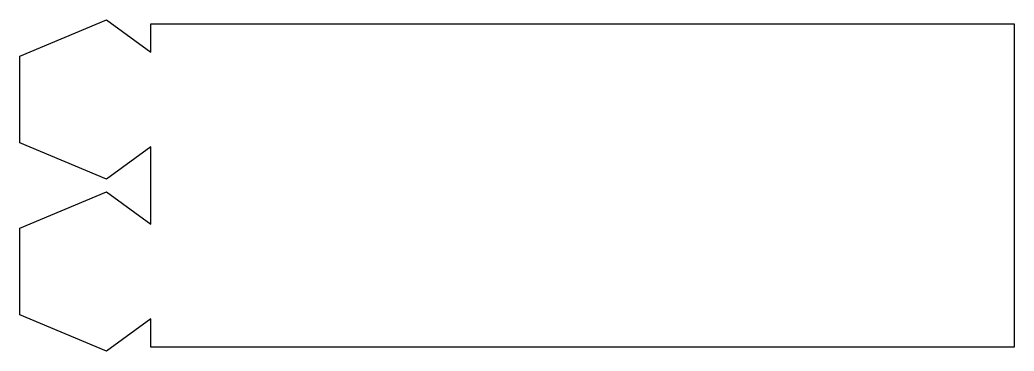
# Model space of a CAD drawing. Extents: x 0 to 76.2, y 0 to 25.4.
import ezdxf

# ---------------------------------------------------------------- set-up
doc = ezdxf.new("R2010")
doc.units = 0
doc.layers.add('Layer_1', color=7, linetype='CONTINUOUS')

msp = doc.modelspace()

# ---------------------------------------------------------------- linework, layer by layer
at = {"layer": 'Layer_1', "color": 7}
for p, q in [((0.000073, 22.617687), (6.635389, 25.4)), ((6.635389, 25.4), (10.038898, 22.932779)), ((10.038898, 22.932779), (10.039025, 25.095685)), ((10.039025, 25.095685), (76.2, 25.095683)), ((76.2, 25.095683), (76.199935, 0.304309)), ((0.000008, 15.976902), (0.000073, 22.617687)), ((6.635372, 13.194422), (0.000008, 15.976902)), ((10.039003, 15.67259), (6.635372, 13.194422)), ((10.038941, 9.738292), (10.039003, 15.67259)), ((0.000034, 9.423123), (6.635366, 12.205575)), ((6.635366, 12.205575), (10.038941, 9.738292)), ((0, 2.782339), (0.000034, 9.423123)), ((6.63544, 0), (0, 2.782339)), ((10.038944, 2.467189), (6.63544, 0)), ((10.038929, 0.304306), (10.038944, 2.467189)), ((76.199935, 0.304309), (10.038929, 0.304306))]:
    msp.add_line(p, q, dxfattribs=at)

doc.saveas('drawing.dxf')
